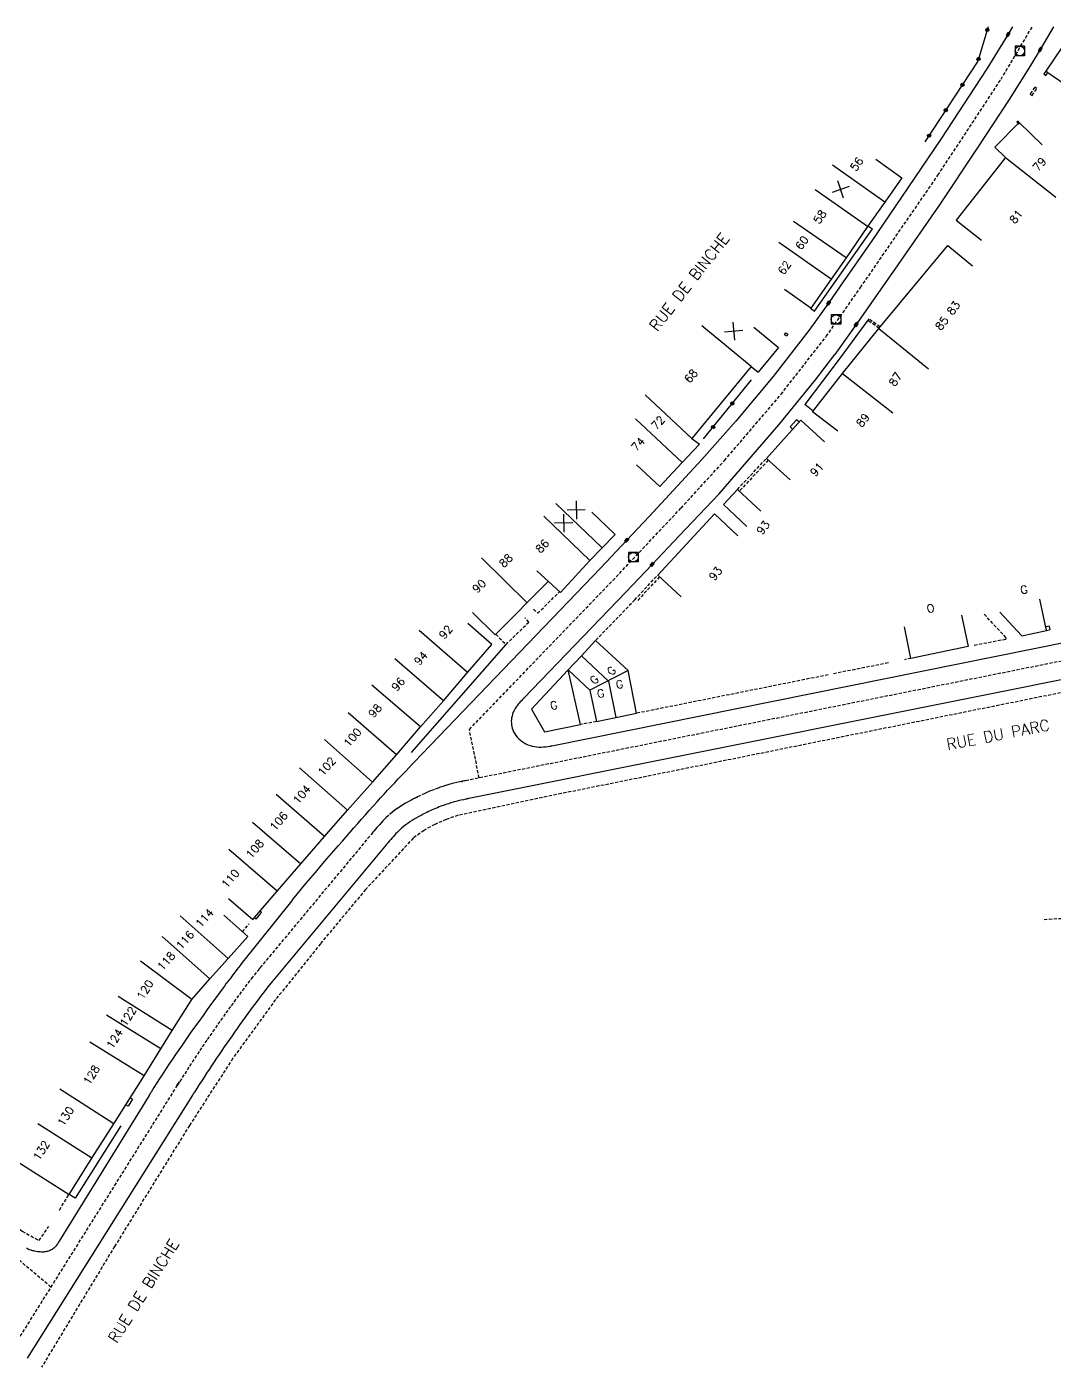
# Model space of a CAD drawing. Header units: millimetres. Extents: x 140000 to 140992, y 128000 to 129000.
# Drawn here: x 140147.3 to 140307.8, y 128790.7 to 129000 of the extents above; entities that cross this region are included whole.
import ezdxf
from ezdxf.enums import TextEntityAlignment as Align

# ---------------------------------------------------------------- set-up
doc = ezdxf.new("R2010")
doc.units = ezdxf.units.MM
doc.linetypes.add('DASHED', pattern=[0.75, 0.5, -0.25])
doc.layers.get('0').update_dxf_attribs({"linetype": 'CONTINUOUS'})
for name, color, linetype in [('W0001', 6, 'DASHED'), ('W0008', 7, 'CONTINUOUS'), ('W0100', 7, 'CONTINUOUS'), ('W0105', 7, 'CONTINUOUS'), ('W0112', 1, 'DASHED'), ('W0322', 7, 'CONTINUOUS'), ('W0400', 7, 'CONTINUOUS'), ('W0420', 7, 'CONTINUOUS'), ('W0989', 7, 'CONTINUOUS'), ('W0991', 7, 'CONTINUOUS'), ('W1102', 7, 'CONTINUOUS')]:
    doc.layers.add(name, color=color, linetype=linetype)
doc.styles.get("Standard").update_dxf_attribs({"font": 'romans.shx', "width": 0.85})

# ---------------------------------------------------------------- blocks, each defined once
blk = doc.blocks.new('T420')
for p, q in [((0.75, 0.75), (-0.75, 0.75)), ((-0.75, 0.75), (-0.75, -0.75)), ((0.75, 0.75), (0.75, -0.75)), ((0.75, -0.75), (-0.75, -0.75))]:
    blk.add_line(p, q)
blk.add_ellipse((0, 0), major_axis=(-0.53, 0.53), ratio=1, start_param=3.926991, end_param=10.210176)
blk = doc.blocks.new('T400')
for p, q in [((-0.15, 0.3), (0.15, 0.3)), ((-0.15, -0.25), (-0.15, 0.3)), ((-0.15, 0.15), (0.15, 0.15)), ((-0.15, 0), (0.15, 0)), ((0.15, 0.3), (0.15, -0.25)), ((-0.15, -0.15), (0.15, -0.15)), ((-0.15, -0.25), (-0.15, -0.3)), ((-0.15, -0.3), (0.15, -0.3)), ((0.15, -0.3), (0.15, -0.25))]:
    blk.add_line(p, q)
blk = doc.blocks.new('t991o')
at = {"color": 0, "linetype": 'Continuous'}
for p, q in [((-1, 1), (1, -1)), ((-1, -1), (1, 1))]:
    blk.add_line(p, q, dxfattribs=at)
blk = doc.blocks.new('t322o')
at = {"color": 0, "linetype": 'Continuous'}
for radius in [0.25, 0.15]:
    blk.add_circle((0, 0), radius, dxfattribs=at)

msp = doc.modelspace()

# ---------------------------------------------------------------- linework, layer by layer
at = {"layer": 'W0001'}
for points in [[(140238.88, 128913.56), (140249.53, 128924.85), (140256.31, 128932.26), (140265.15, 128942.61), (140272.22, 128951.67), (140277.56, 128959.28), (140289.66, 128976.82), (140299.51, 128991.8), (140304.38, 129000)], [(140218, 128882.71), (140216.47, 128890.28), (140238.88, 128913.56)], [(140317.11, 128902.58), (140215.84, 128882.27), (140215.8, 128882.27), (140215.75, 128882.26), (140215.7, 128882.25), (140215.5, 128882.22), (140215.44, 128882.2), (140215.39, 128882.19), (140215.34, 128882.18), (140215.33, 128882.17), (140215.25, 128882.15), (140215.25, 128882.15), (140215.39, 128882.17), (140215, 128882.09), (140214.49, 128881.98), (140214.03, 128881.87), (140213.64, 128881.77), (140213.25, 128881.66), (140212.74, 128881.52), (140212.3, 128881.37), (140211.92, 128881.25), (140211.59, 128881.13), (140211.59, 128881.13), (140211.02, 128880.92), (140210.74, 128880.81), (140210.38, 128880.67), (140210.16, 128880.58), (140209.81, 128880.42), (140209.49, 128880.28), (140208.25, 128879.7), (140207.97, 128879.56), (140208.61, 128879.86), (140208.34, 128879.73), (140208.34, 128879.73), (140207.94, 128879.53), (140207.66, 128879.38), (140207.3, 128879.19), (140206.8, 128878.92), (140206.41, 128878.7), (140206.03, 128878.47), (140205.63, 128878.2), (140205.2, 128877.91), (140204.83, 128877.65), (140204.39, 128877.32), (140203.88, 128876.87), (140203.77, 128876.77), (140203.49, 128876.52), (140203.27, 128876.3), (140202.97, 128876), (140202.67, 128875.68), (140202.42, 128875.4), (140202.3, 128875.26), (140202.02, 128874.94), (140201.8, 128874.68), (140201.61, 128874.45), (140201.58, 128874.41), (140201.55, 128874.37), (140201.78, 128874.66), (140201.72, 128874.62), (140201.69, 128874.58), (140201.66, 128874.54), (140201.63, 128874.5), (140201.59, 128874.46), (140201.36, 128874.17), (140201.38, 128874.19), (140183.95, 128853.27), (140183.89, 128853.21), (140183.86, 128853.17), (140183.78, 128853.08), (140183.8, 128853.1), (140183.77, 128853.06), (140183.74, 128853.02), (140183.66, 128852.93), (140183.67, 128852.95), (140183.64, 128852.91), (140183.61, 128852.87), (140183.17, 128852.32), (140182.61, 128851.61), (140182.17, 128851.05), (140181.72, 128850.48), (140181.27, 128849.87), (140180.84, 128849.3), (140180.42, 128848.75), (140179.95, 128848.12), (140179.55, 128847.54), (140179.16, 128846.99), (140178.72, 128846.41), (140178.33, 128845.85), (140177.89, 128845.24), (140177.49, 128844.66), (140177.08, 128844.09), (140176.63, 128843.45), (140176.22, 128842.86), (140175.81, 128842.28), (140175.45, 128841.73), (140175.45, 128841.73), (140175.03, 128841.12), (140174.64, 128840.54), (140174.27, 128839.98), (140173.83, 128839.34), (140173.44, 128838.73), (140173.02, 128838.1), (140172.64, 128837.54), (140172.27, 128836.94), (140171.88, 128836.34), (140171.49, 128835.73), (140171.49, 128835.73), (140171.08, 128835.08), (140171.19, 128835.23), (140171.13, 128835.16), (140171.09, 128835.11), (140170.81, 128834.7), (140170.84, 128834.78), (140171, 128834.97), (140170.97, 128834.92), (140170.94, 128834.87), (140170.91, 128834.83), (140170.83, 128834.71), (140145.06, 128793.58)], [(140151.09, 128803.2), (140049.69, 128889.09)]]:
    msp.add_lwpolyline(points, dxfattribs=at)
at = {"layer": 'W0008'}
msp.add_line((140270.53, 128944.89), (140273.55, 128948.85), dxfattribs=at)
for points in [[(140301.31, 129000), (140300.63, 128998.83), (140297.3, 128993.43), (140290.13, 128982.44), (140283.99, 128973.38), (140279.31, 128966.59), (140274.37, 128959.49), (140272.58, 128956.87), (140269.5, 128952.56), (140263.92, 128945.41), (140258.1, 128938.42), (140252.77, 128932.41), (140244.53, 128923.54), (140241.04, 128919.82), (140236.93, 128915.48), (140236.84, 128915.39)], [(140307.69, 129000), (140306.17, 128997.32), (140305.65, 128996.45), (140304.12, 128993.97), (140300.76, 128988.64), (140295.8, 128981.04), (140289.9, 128972.21), (140283.37, 128962.82), (140276.88, 128953.5), (140273.55, 128948.85)], [(140240.93, 128911.73), (140245.02, 128916.05), (140249.23, 128920.5), (140255.46, 128927.09), (140258.12, 128930.16), (140264.79, 128937.82), (140270.53, 128944.89)], [(140188.69, 128863.45), (140188.7, 128863.47), (140188.72, 128863.49), (140188.74, 128863.51), (140188.75, 128863.53), (140188.78, 128863.55), (140188.8, 128863.58), (140188.81, 128863.6), (140188.83, 128863.62), (140188.84, 128863.65), (140188.86, 128863.66), (140189.56, 128864.53), (140190.27, 128865.39), (140190.97, 128866.25), (140191.69, 128867.1), (140192.41, 128867.95), (140193.13, 128868.79), (140193.86, 128869.63), (140194.58, 128870.48), (140195.31, 128871.31), (140196.05, 128872.15), (140196.64, 128872.84), (140197.24, 128873.53), (140197.83, 128874.22), (140198.44, 128874.91), (140199.03, 128875.59), (140199.64, 128876.27), (140200.25, 128876.96), (140200.84, 128877.64), (140201.45, 128878.32), (140202.06, 128878.99), (140202.61, 128879.59), (140203.16, 128880.19), (140203.7, 128880.77), (140204.25, 128881.37), (140204.81, 128881.95), (140205.36, 128882.55), (140205.91, 128883.13), (140206.47, 128883.72), (140207.02, 128884.3), (140207.58, 128884.89), (140207.58, 128884.89), (140207.61, 128884.92), (140207.64, 128884.95), (140207.67, 128884.99), (140207.7, 128885.02), (140207.74, 128885.05), (140207.77, 128885.09), (140207.8, 128885.12), (140207.83, 128885.16), (140207.86, 128885.19), (140207.89, 128885.23), (140236.93, 128915.48)], [(140240.93, 128911.73), (140224.95, 128895.14), (140224.94, 128895.12), (140224.91, 128895.1), (140224.89, 128895.09), (140224.88, 128895.07), (140224.86, 128895.05), (140224.84, 128895.03), (140224.83, 128895.02), (140224.81, 128894.99), (140224.8, 128894.98), (140224.77, 128894.95), (140224.59, 128894.77), (140224.42, 128894.58), (140224.25, 128894.39), (140224.09, 128894.2), (140223.92, 128893.99), (140223.78, 128893.79), (140223.64, 128893.57), (140223.5, 128893.35), (140223.39, 128893.12), (140223.28, 128892.9), (140223.28, 128892.9), (140223.19, 128892.64), (140223.13, 128892.37), (140223.06, 128892.1), (140223.03, 128891.83), (140223.02, 128891.55), (140223.03, 128891.28), (140223.05, 128891), (140223.09, 128890.73), (140223.16, 128890.46), (140223.25, 128890.2), (140223.38, 128889.89), (140223.55, 128889.59), (140223.74, 128889.31), (140223.95, 128889.05), (140224.19, 128888.8), (140224.44, 128888.58), (140224.72, 128888.37), (140225, 128888.19), (140225.3, 128888.02), (140225.61, 128887.88), (140225.94, 128887.77), (140226.28, 128887.67), (140226.63, 128887.6), (140226.97, 128887.55), (140227.31, 128887.53), (140227.66, 128887.52), (140228.02, 128887.54), (140228.36, 128887.56), (140228.7, 128887.61), (140229.05, 128887.66), (140229.08, 128887.67), (140229.11, 128887.68), (140229.14, 128887.69), (140229.17, 128887.7), (140229.2, 128887.7), (140229.24, 128887.7), (140229.27, 128887.71), (140229.3, 128887.72), (140229.33, 128887.73), (140229.36, 128887.73), (140327.63, 128907.53)], [(140321.92, 128900.64), (140216.39, 128879.48), (140216.34, 128879.48), (140216.3, 128879.47), (140216.25, 128879.46), (140216.2, 128879.45), (140216.16, 128879.44), (140216.11, 128879.43), (140216.06, 128879.42), (140216.02, 128879.41), (140215.97, 128879.4), (140215.92, 128879.39), (140215.92, 128879.39), (140215.53, 128879.3), (140215.13, 128879.22), (140214.74, 128879.12), (140214.34, 128879.02), (140213.95, 128878.91), (140213.56, 128878.8), (140213.19, 128878.68), (140212.8, 128878.55), (140212.42, 128878.42), (140212.03, 128878.28), (140212.03, 128878.28), (140211.75, 128878.17), (140211.47, 128878.06), (140211.2, 128877.95), (140210.92, 128877.82), (140210.64, 128877.7), (140210.36, 128877.57), (140210.09, 128877.45), (140209.81, 128877.31), (140209.55, 128877.18), (140209.27, 128877.04), (140209.27, 128877.04), (140208.92, 128876.85), (140208.56, 128876.66), (140208.2, 128876.46), (140207.86, 128876.26), (140207.52, 128876.05), (140207.17, 128875.83), (140206.84, 128875.6), (140206.52, 128875.37), (140206.19, 128875.12), (140205.89, 128874.86), (140205.66, 128874.66), (140205.44, 128874.45), (140205.22, 128874.23), (140205, 128874.02), (140204.8, 128873.8), (140204.59, 128873.57), (140204.39, 128873.34), (140204.19, 128873.11), (140203.99, 128872.87), (140203.8, 128872.64), (140203.77, 128872.6), (140203.74, 128872.56), (140203.7, 128872.52), (140203.66, 128872.49), (140203.63, 128872.45), (140203.59, 128872.41), (140203.56, 128872.37), (140203.53, 128872.34), (140203.5, 128872.3), (140203.47, 128872.27), (140186.02, 128851.31), (140185.99, 128851.28), (140185.95, 128851.24), (140185.92, 128851.2), (140185.89, 128851.17), (140185.86, 128851.13), (140185.83, 128851.09), (140185.8, 128851.05), (140185.77, 128851.02), (140185.74, 128850.98), (140185.7, 128850.95), (140185.27, 128850.4), (140184.83, 128849.85), (140184.39, 128849.3), (140183.95, 128848.74), (140183.53, 128848.18), (140183.11, 128847.61), (140182.69, 128847.05), (140182.27, 128846.48), (140181.86, 128845.91), (140181.45, 128845.33), (140181.03, 128844.76), (140180.63, 128844.18), (140180.2, 128843.6), (140179.8, 128843.02), (140179.39, 128842.45), (140178.99, 128841.87), (140178.58, 128841.28), (140178.17, 128840.7), (140177.78, 128840.12), (140177.38, 128839.53), (140177.38, 128839.53), (140176.99, 128838.95), (140176.59, 128838.36), (140176.19, 128837.77), (140175.81, 128837.18), (140175.42, 128836.59), (140175.03, 128836), (140174.66, 128835.41), (140174.27, 128834.81), (140173.89, 128834.22), (140173.52, 128833.62), (140173.52, 128833.62), (140173.49, 128833.57), (140173.45, 128833.53), (140173.42, 128833.48), (140173.39, 128833.44), (140173.38, 128833.39), (140173.34, 128833.35), (140173.31, 128833.3), (140173.28, 128833.26), (140173.25, 128833.21), (140173.22, 128833.16), (140147.38, 128792.12)], [(140188.69, 128863.45), (140180.84, 128853.65), (140180.83, 128853.62), (140180.81, 128853.6), (140180.8, 128853.58), (140180.78, 128853.55), (140180.77, 128853.53), (140180.74, 128853.51), (140180.72, 128853.49), (140180.7, 128853.47), (140180.69, 128853.45), (140180.67, 128853.42), (140180.42, 128853.1), (140180.17, 128852.79), (140179.92, 128852.47), (140179.67, 128852.15), (140179.42, 128851.82), (140179.19, 128851.5), (140178.94, 128851.18), (140178.7, 128850.85), (140178.45, 128850.53), (140178.22, 128850.2), (140177.53, 128849.29), (140176.86, 128848.37), (140176.19, 128847.46), (140175.52, 128846.54), (140174.86, 128845.62), (140174.19, 128844.69), (140173.53, 128843.77), (140172.88, 128842.84), (140172.24, 128841.9), (140171.58, 128840.97), (140171.58, 128840.97), (140171.08, 128840.24), (140170.58, 128839.51), (140170.09, 128838.78), (140169.59, 128838.05), (140169.11, 128837.31), (140168.63, 128836.58), (140168.14, 128835.84), (140167.67, 128835.1), (140167.2, 128834.35), (140166.74, 128833.61), (140166.74, 128833.61), (140166.7, 128833.56), (140166.67, 128833.52), (140166.64, 128833.47), (140166.61, 128833.42), (140166.58, 128833.37), (140166.56, 128833.33), (140166.53, 128833.28), (140166.5, 128833.23), (140166.47, 128833.19), (140166.44, 128833.14), (140152.39, 128810.35), (140152.38, 128810.33), (140152.34, 128810.3), (140152.33, 128810.27), (140152.31, 128810.23), (140152.3, 128810.21), (140152.28, 128810.18), (140152.27, 128810.15), (140152.25, 128810.12), (140152.22, 128810.09), (140152.2, 128810.06), (140152.2, 128810.06), (140152.11, 128809.92), (140152.02, 128809.79), (140151.91, 128809.65), (140151.8, 128809.52), (140151.67, 128809.4), (140151.55, 128809.28), (140151.42, 128809.18), (140151.28, 128809.08), (140151.14, 128808.99), (140151, 128808.91), (140150.86, 128808.85), (140150.7, 128808.8), (140150.55, 128808.76), (140150.41, 128808.73), (140150.25, 128808.7), (140150.08, 128808.68), (140149.92, 128808.67), (140149.77, 128808.67), (140149.61, 128808.67), (140149.44, 128808.68), (140149.24, 128808.7), (140149.03, 128808.72), (140148.81, 128808.75), (140148.61, 128808.79), (140148.41, 128808.84), (140148.22, 128808.88), (140148.02, 128808.95), (140147.83, 128809.02), (140147.63, 128809.09), (140147.44, 128809.18), (140147.27, 128809.27)]]:
    msp.add_lwpolyline(points, dxfattribs=at)
at = {"layer": 'W0100'}
msp.add_line((140260.49, 128946.96), (140261.57, 128946.08), dxfattribs=at)
for points in [[(140313.15, 128993.93), (140309.03, 128996.76), (140306.5, 128993.06), (140310.62, 128990.24)], [(140305.93, 128981.59), (140302.35, 128985.08), (140298.55, 128981.19), (140300.21, 128979.57), (140292.51, 128969.79), (140296.44, 128966.7)], [(140279.93, 128979.32), (140284.02, 128976.44), (140281.36, 128972.64), (140278.67, 128968.81), (140275.31, 128963.92), (140272.99, 128960.6), (140269.79, 128956.08), (140265.71, 128958.97)], [(140274.03, 128936.83), (140270.08, 128939.9), (140274.73, 128945.86), (140280.41, 128952.87), (140291.18, 128965.87), (140295.03, 128962.68)], [(140260.88, 128953.12), (140264.74, 128949.94), (140261.57, 128946.08)], [(140260.49, 128946.96), (140251.24, 128935.7), (140252.39, 128934.83), (140249.7, 128931.96), (140246.23, 128928.2), (140242.55, 128931.59)], [(140266.58, 128929.25), (140262.87, 128932.6), (140268.24, 128938.55), (140271.95, 128935.2)], [(140259.8, 128921.98), (140256.14, 128925.38), (140258.33, 128927.75), (140262, 128924.35)], [(140235.61, 128924.21), (140239.22, 128920.74), (140237.2, 128918.64), (140235.29, 128916.66), (140230.7, 128911.67), (140227.02, 128915.06)], [(140249.55, 128910.98), (140245.89, 128914.38), (140254.76, 128923.93), (140258.42, 128920.53)], [(140216.94, 128908.55), (140220.49, 128905.03), (140228.81, 128913.41)], [(140299.34, 128908.59), (140302.75, 128904.91), (140306.59, 128905.72), (140305.58, 128910.62)], [(140293.36, 128908.11), (140294.36, 128903.21), (140285.44, 128901.38), (140284.42, 128906.28)], [(140178.86, 128863.9), (140182.63, 128860.61), (140186.45, 128865), (140190.14, 128869.27), (140193.83, 128873.55), (140197.44, 128877.65), (140201.36, 128882.06), (140205.11, 128886.33), (140208.81, 128890.66), (140212.41, 128894.77), (140216.2, 128899.17), (140220, 128903.54), (140216.22, 128906.82)], [(140231.89, 128899.59), (140235.28, 128896.41), (140236.33, 128891.52), (140239.36, 128892.16), (140242.59, 128892.8), (140241.28, 128899.46), (140236.19, 128904.19), (140233.97, 128901.79), (140231.83, 128899.52), (140226.17, 128893.45), (140228.2, 128889.88), (140233.84, 128891.04), (140231.89, 128899.59)], [(140140.83, 128831.89), (140138.16, 128827.66), (140153.94, 128817.68), (140157.52, 128823.34), (140160.95, 128828.71), (140160.95, 128828.71), (140165.69, 128836.16), (140168.28, 128840.4), (140170.06, 128843.27), (140173.11, 128848.08), (140175.95, 128851.31), (140178.78, 128854.49), (140181.86, 128857.93), (140178.13, 128861.27)]]:
    msp.add_lwpolyline(points, dxfattribs=at)
at = {"layer": 'W0105'}
for p, q in [((140270.4, 128955.58), (140279.42, 128968.44)), ((140278.73, 128968.91), (140279.42, 128968.44)), ((140269.76, 128956.04), (140270.4, 128955.58)), ((140270.16, 128940), (140268.85, 128941.02)), ((140267.55, 128938.64), (140266.56, 128937.51)), ((140266.97, 128937.14), (140266.56, 128937.51)), ((140267.98, 128938.26), (140267.55, 128938.64))]:
    msp.add_line(p, q, dxfattribs=at)
for points in [[(140278.69, 128954.18), (140274.41, 128948.29), (140268.85, 128941.02)], [(140207.45, 128886.69), (140222.19, 128903.55)], [(140182.88, 128860.91), (140183.14, 128860.67), (140184, 128861.7), (140183.75, 128861.91)], [(140163.52, 128832.75), (140163.84, 128832.55), (140163.16, 128831.46), (140162.83, 128831.66)], [(140162.02, 128828.4), (140154.89, 128817.08), (140153.94, 128817.68)]]:
    msp.add_lwpolyline(points, dxfattribs=at)
at = {"layer": 'W0112'}
for p, q in [((140306.5, 128993.05), (140306.2, 128992.65)), ((140306.2, 128992.65), (140306.53, 128992.41)), ((140304.79, 128990.58), (140304.03, 128989.49)), ((140304.03, 128989.49), (140304.36, 128989.26)), ((140302.17, 128985.26), (140301.96, 128985.09)), ((140301.96, 128985.09), (140302.22, 128984.79)), ((140280.45, 128952.93), (140278.69, 128954.18)), ((140266.06, 128951.7), (140265.71, 128951.91)), ((140266.23, 128951.99), (140266.06, 128951.7)), ((140258.33, 128927.75), (140262.87, 128932.6)), ((140262.87, 128932.6), (140263.16, 128932.32)), ((140242.29, 128910.51), (140245.88, 128914.38)), ((140246.17, 128914.1), (140242.58, 128910.24)), ((140245.88, 128914.38), (140246.17, 128914.1))]:
    msp.add_line(p, q, dxfattribs=at)
for points in [[(140306.53, 128992.41), (140306.82, 128992.82), (140306.5, 128993.05)], [(140304.36, 128989.26), (140305.12, 128990.35), (140304.79, 128990.58)], [(140302.22, 128984.79), (140302.42, 128984.96), (140302.17, 128985.26)], [(140280.63, 128953.14), (140278.86, 128954.39), (140278.69, 128954.18)], [(140265.71, 128951.91), (140265.89, 128952.2), (140266.23, 128951.99)], [(140263.16, 128932.32), (140258.62, 128927.48), (140258.33, 128927.75)], [(140226.5, 128909.05), (140227.14, 128908.41), (140230.53, 128911.77)], [(140242.29, 128910.51), (140236.19, 128904.19)], [(140220.59, 128905.13), (140222.19, 128903.55), (140225.77, 128907.05), (140225.11, 128907.72)], [(140295.34, 128903.44), (140300.3, 128904.4), (140300.28, 128904.61), (140296.88, 128908.28)], [(140307.06, 128906.43), (140306.47, 128906.3), (140306.59, 128905.72), (140307.19, 128905.84), (140307.06, 128906.43)], [(140285.44, 128901.38), (140284.41, 128901.17)], [(140281.91, 128900.66), (140273.3, 128898.97)], [(140323.52, 128898.96), (140230.81, 128880.25), (140214.72, 128876.87), (140212.84, 128876.22), (140211.05, 128875.44), (140209.49, 128874.6), (140209.38, 128874.52), (140207.7, 128873.31), (140200.25, 128865.28), (140193.2, 128856.82), (140186.19, 128848.09), (140179.52, 128838.92), (140172.75, 128828.44), (140161.05, 128809.55), (140149.64, 128790.69)], [(140272.52, 128898.8), (140242.59, 128892.8)], [(140236.33, 128891.52), (140233.84, 128891.04)], [(140306.24, 128860.62), (140321.17, 128861.44), (140331.7, 128852.64), (140356.45, 128832.39)], [(140181.05, 128858.65), (140182.06, 128859.92)], [(140143.92, 128824.01), (140141.2, 128816.59), (140146.63, 128811.93), (140149.27, 128810.47), (140150.78, 128812.68)], [(140152.42, 128815.23), (140153.94, 128817.68)]]:
    msp.add_lwpolyline(points, dxfattribs=at)
at = {"layer": 'W0322'}
msp.add_line((140253.05, 128935.66), (140260.51, 128944.85), dxfattribs=at)
msp.add_lwpolyline([(140297.51, 129000), (140295.89, 128994.61), (140287.63, 128982.03)], dxfattribs=at)
at = {"layer": 'W1102'}
for p, q in [((140300.21, 128979.57), (140308.07, 128973.38)), ((140281.36, 128972.64), (140273.17, 128978.39)), ((140278.67, 128968.81), (140270.48, 128974.56)), ((140275.31, 128963.92), (140267.07, 128969.58)), ((140272.99, 128960.6), (140264.8, 128966.33)), ((140260.49, 128946.96), (140252.77, 128953.31)), ((140280.41, 128952.87), (140288.18, 128946.58)), ((140274.73, 128945.86), (140282.62, 128939.72)), ((140251.24, 128935.7), (140243.94, 128942.53)), ((140249.7, 128931.96), (140242.4, 128938.79)), ((140237.2, 128918.64), (140229.98, 128925.57)), ((140235.29, 128916.66), (140228.08, 128923.59))]:
    msp.add_line(p, q, dxfattribs=at)
for points in [[(140225.47, 128910.05), (140218.38, 128917.09)], [(140216.2, 128899.17), (140208.64, 128905.72)], [(140212.41, 128894.77), (140204.84, 128901.31)], [(140233.97, 128901.79), (140238.2, 128897.82), (140239.36, 128892.16)], [(140241.28, 128899.46), (140235.28, 128896.41)], [(140208.81, 128890.66), (140201.25, 128897.2)], [(140205.11, 128886.33), (140197.56, 128892.89)], [(140201.36, 128882.06), (140193.86, 128888.69)], [(140197.44, 128877.65), (140189.94, 128884.27)], [(140193.83, 128873.55), (140186.3, 128880.12)], [(140182.58, 128875.8), (140190.14, 128869.27)], [(140186.45, 128865), (140178.89, 128871.55)], [(140178.78, 128854.49), (140171.31, 128861.15)], [(140175.95, 128851.31), (140168.47, 128857.94)], [(140173.11, 128848.08), (140165.08, 128854.09)], [(140170.06, 128843.27), (140161.59, 128848.59)], [(140168.28, 128840.4), (140159.77, 128845.66)], [(140165.69, 128836.16), (140157.2, 128841.45)], [(140160.95, 128828.71), (140152.52, 128834.09)], [(140157.52, 128823.34), (140149.08, 128828.71)]]:
    msp.add_lwpolyline(points, dxfattribs=at)

# ---------------------------------------------------------------- block references
at = {"layer": 'W0322'}
for p, rotation in [((140297.37, 128999.52), 253.2420808914169), ((140296, 128994.97), 253.2420808914169), ((140293.49, 128990.95), 236.7205531890752), ((140290.88, 128986.98), 236.7205531890752), ((140288.28, 128983.01), 236.7205531890752), ((140257.54, 128941.19), 50.89734059475315), ((140254.54, 128937.5), 50.89734059475315)]:
    msp.add_blockref('t322o', p, dxfattribs=dict(at, rotation=rotation))
at = {"layer": 'W0400'}
for p, rotation in [((140300.63, 128998.83), 329.9796509600556), ((140305.65, 128996.45), 149.0869874884814), ((140272.58, 128956.87), 325.6272810164054), ((140276.88, 128953.5), 145.1400865342551), ((140241.04, 128919.82), 316.819167964848), ((140245.02, 128916.05), 136.5683317766388)]:
    msp.add_blockref('T400', p, dxfattribs=dict(at, rotation=rotation))
at = {"layer": 'W0420'}
for p in [(140302.45, 128996.22), (140273.73, 128954.29), (140242.07, 128917.18)]:
    msp.add_blockref('T420', p, dxfattribs=at)
at = {"layer": 'W0991'}
for p, rotation in [((140274.47, 128974.6), 153.7849135892257), ((140257.75, 128952.45), 230.6066508939613), ((140233.16, 128924.54), 226.1575064472929), ((140231.2, 128922.5), 226.138067082102)]:
    msp.add_blockref('t991o', p, dxfattribs=dict(at, rotation=rotation))

# ---------------------------------------------------------------- texts
at = {"layer": 'W0989'}
for s, rotation, p in [('RUE DE BINCHE', 52.0098, (140250.81, 128960.15)), ('RUE DU PARC', 11, (140299.04, 128889.46)), ('RUE DE BINCHE', 58, (140165.57, 128802.6))]:
    msp.add_text(s, height=1.75, rotation=rotation, dxfattribs=at).set_placement(p, align=Align.MIDDLE)
at = {"layer": 'W0991'}
for s, height, rotation, p in [('56', 1.25, 54.9402, (140276.96, 128978.56)), ('79', 1.25, 48.8111, (140305.52, 128978.53)), ('58', 1.25, 55.5448, (140271.22, 128970.33)), ('81', 1.249, 51.7833, (140301.86, 128970.35)), ('60', 1.25, 55.0665, (140268.41, 128966.27)), ('62', 1.25, 54.6727, (140265.68, 128962.39)), ('85 83', 1.249, 52.652, (140291.18, 128954.9)), ('68', 1.249, 49.8724, (140251.08, 128945.48)), ('87', 1.25, 56.4138, (140283.01, 128944.96)), ('72', 1.25, 46.92, (140245.93, 128938.18)), ('89', 1.249, 50.783, (140277.93, 128938.58)), ('74', 1.25, 47.2404, (140242.82, 128934.83)), ('91', 1.25, 47.4017, (140270.75, 128930.88)), ('93', 1.25, 52.4314, (140262.36, 128921.8)), ('86', 1.25, 47.3192, (140227.85, 128918.91)), ('88', 1.25, 45, (140222.17, 128916.65)), ('93', 1.25, 50.5121, (140254.92, 128914.63)), ('90', 1.25, 45, (140217.99, 128912.67)), ('G', 1.25, 11, (140303.1, 128912.11)), ('O', 1.25, 11, (140288.5, 128909.18)), ('92', 1.25, 49, (140212.77, 128905.49)), ('94', 1.25, 49, (140208.88, 128901.39)), ('G', 1.25, 45, (140238.66, 128899.42)), ('96', 1.25, 49, (140205.35, 128897.36)), ('G', 1.25, 45, (140235.97, 128898.03)), ('G', 1.25, 12, (140239.91, 128897.33)), ('G', 1.25, 12, (140236.97, 128895.89)), ('98', 1.25, 49, (140201.74, 128893.2)), ('G', 1.25, 12, (140229.65, 128894.04)), ('100', 1.25, 49, (140198.21, 128889.03)), ('102', 1.25, 49, (140194.18, 128884.51)), ('104', 1.25, 49, (140190.29, 128880.13)), ('106', 1.25, 49, (140186.69, 128875.96)), ('108', 1.25, 49, (140182.95, 128871.64)), ('110', 1.25, 49, (140179.13, 128866.98)), ('114', 1.25, 48, (140175.09, 128860.82)), ('116', 1.25, 48, (140172.05, 128857.4)), ('118', 1.25, 48, (140169.11, 128854.1)), ('120', 1.25, 58, (140165.81, 128849.64)), ('122', 1.25, 58, (140163.14, 128845.46)), ('124', 1.25, 58, (140161.06, 128841.98)), ('128', 1.25, 58, (140157.44, 128836.33)), ('130', 1.25, 58, (140153.4, 128829.87)), ('132', 1.25, 58, (140149.6, 128824.54))]:
    msp.add_text(s, height=height, rotation=rotation, dxfattribs=at).set_placement(p, align=Align.MIDDLE)

doc.saveas('drawing.dxf')
